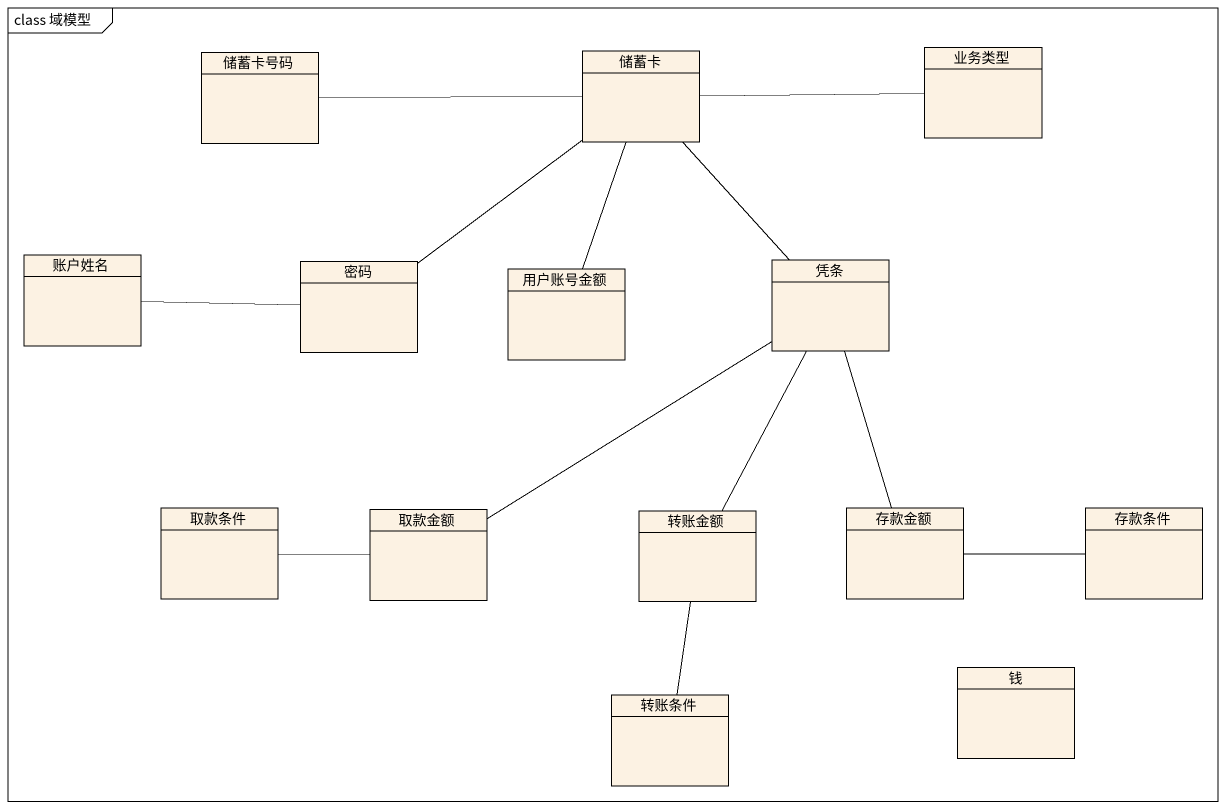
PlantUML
@startuml
mainframe class 域模型
hide circle
hide empty members
class 储蓄卡号码
class 储蓄卡
class 业务类型
class 账户姓名
class 密码
class 用户账号金额
class 凭条
class 取款条件
class 取款金额
class 转账金额
class 存款金额
class 存款条件
class 钱
class 转账条件
储蓄卡 -left- 储蓄卡号码
储蓄卡 -right- 业务类型
储蓄卡 -- 密码
储蓄卡 -- 用户账号金额
储蓄卡 -- 凭条
密码 -left- 账户姓名
凭条 -- 取款金额
凭条 -- 转账金额
凭条 -- 存款金额
取款金额 -left- 取款条件
转账金额 -- 转账条件
存款金额 -right- 存款条件
@enduml
